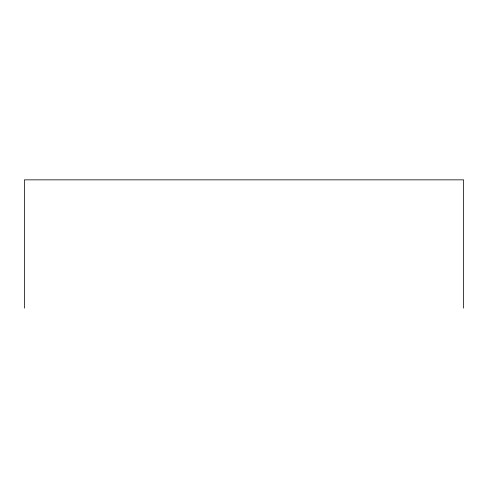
<?xml version="1.0" encoding="UTF-8"?>
<svg xmlns="http://www.w3.org/2000/svg" width="488" height="488" viewBox="0 0 488 488"><rect width="100%" height="100%" fill="white"/><g stroke="black" fill="none" stroke-linecap="round" stroke-linejoin="round"><path stroke-width="0.73" d="M463.6 308.148L463.6 179.852L24.4 179.852L24.4 308.148"/></g></svg>
